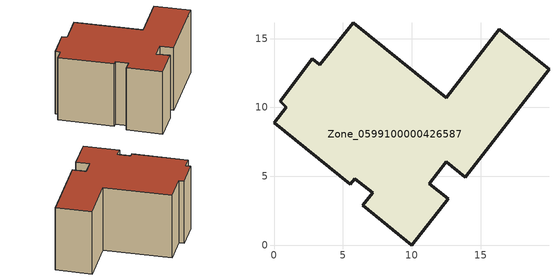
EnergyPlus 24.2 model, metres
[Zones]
Zone_0599100000426587
 floor ground (C_G): 12.5,10.71 16.36,15.68 19.96,12.78 13.87,4.95 12.49,6.04 11.27,4.45 12.65,3.37 10.01,0 6.43,2.89 7.16,3.8 5.86,4.84 5.54,4.44 0,8.87 0.9,10.02 0.45,10.45 2.79,13.54 3.34,13.11 5.74,16.15 z0
 wall outside (C_F): 3.34,13.11 2.79,13.54 0.45,10.45 0.9,10.02 0,8.87 5.54,4.44 5.86,4.84 7.16,3.8 6.43,2.89 10.01,0 12.65,3.37 11.27,4.45 12.49,6.04 13.87,4.95 19.96,12.78 16.36,15.68 12.5,10.71 5.74,16.15 3.34,13.11 z0:8.65
 roof outside (C_R): 12.5,10.71 5.74,16.15 3.34,13.11 2.79,13.54 0.45,10.45 0.9,10.02 0,8.87 5.54,4.44 5.86,4.84 7.16,3.8 6.43,2.89 10.01,0 12.65,3.37 11.27,4.45 12.49,6.04 13.87,4.95 19.96,12.78 16.36,15.68 z8.65
[BUILDING]
Pand.0599100000426587: North Axis=0; Terrain=City; Loads Convergence Tolerance Value=0.04; Temperature Convergence Tolerance Value=0.4; Solar Distribution=FullExterior; Maximum Number of Warmup Days=25; Minimum Number of Warmup Days=1
[Site:Location]
Rotterdam.The.Hague.AP_ZH_NLD Design_Conditions: Latitude=51.96; Longitude=4.45; Time Zone=1; Elevation=-4.5
[SITE:GROUNDTEMPERATURE:BUILDINGSURFACE]
18, 18, 18, 18, 18, 18, 18, 18, 18, 18, 18, 18
[MATERIAL] Thermal Absorptance=0.9; Solar Absorptance=0.7; Visible Absorptance=0.7
Name | Roughness | Thickness | Conductivity | Density | Specific Heat
G.D.2006-2014 | MediumSmooth | 0.15 | 0.06 | 540 | 1210
F.D.2006-2014 | Rough | 0.3 | 0.12 | 1920 | 840
R.D.2006-2014 | MediumRough | 0.2 | 0.08 | 1500 | 1000
[CONSTRUCTION]
C_G: G.D.2006-2014
C_F: F.D.2006-2014
C_R: R.D.2006-2014
[ZONE]
Zone_0599100000426587: Type=1; Multiplier=1; Ceiling Height=Autocalculate; Volume=Autocalculate; Floor Area=autocalculate; Part of Total Floor Area=Yes
[ZONEINFILTRATION:DESIGNFLOWRATE]
Infil_Zone_0599100000426587: Zone or ZoneList or Space or SpaceList=Zone_0599100000426587; Schedule=AlwaysOn; Design Flow Rate Calculation Method=Flow/Area; Flow Rate per Floor Area=0.0021; Constant Term Coefficient=1; Temperature Term Coefficient=0; Velocity Term Coefficient=0; Velocity Squared Term Coefficient=0
[HVACTEMPLATE:ZONE:IDEALLOADSAIRSYSTEM]
Zone_0599100000426587: Maximum Heating Supply Air Temperature=50; Minimum Cooling Supply Air Temperature=13; Maximum Heating Supply Air Humidity Ratio=0.0156; Minimum Cooling Supply Air Humidity Ratio=0.0077; Heating Limit=NoLimit; Cooling Limit=NoLimit; Dehumidification Control Type=ConstantSensibleHeatRatio; Cooling Sensible Heat Ratio=0.7; Dehumidification Setpoint=60; Humidification Control Type=None; Humidification Setpoint=30; Outdoor Air Method=None; Outdoor Air Flow Rate per Person=0.00944; Outdoor Air Flow Rate per Zone Floor Area=0; Outdoor Air Flow Rate per Zone=0; Demand Controlled Ventilation Type=None; Outdoor Air Economizer Type=NoEconomizer; Heat Recovery Type=None; Sensible Heat Recovery Effectiveness=0.7; Latent Heat Recovery Effectiveness=0.65
[ZONECONTROL:THERMOSTAT]
ThermostatControl_Zone_0599100000426587: Zone or ZoneList=Zone_0599100000426587; Control Type Schedule=DualSetpointControlType; Control 1=Thermostat_Zone_0599100000426587; Temperature Difference Between Cutout And Setpoint=0
[THERMOSTATSETPOINT:DUALSETPOINT]
Thermostat_Zone_0599100000426587: Heating Setpoint Temperature Schedule=HeatingSetpoint_Zone_0599100000426587; Cooling Setpoint Temperature Schedule=CoolingSetpoint_Zone_0599100000426587
[SCHEDULE:COMPACT]
HeatingSetpoint_Zone_0599100000426587: Through: 12/31, For: AllDays, Until: 24:00, 21
CoolingSetpoint_Zone_0599100000426587: Through: 12/31, For: AllDays, Until: 24:00, 24
DualSetpointControlType: Through: 12/31, For: AllDays, Until: 24:00, 4
AlwaysOn: Through: 12/31, For: AllDays, Until: 24:00, 1
